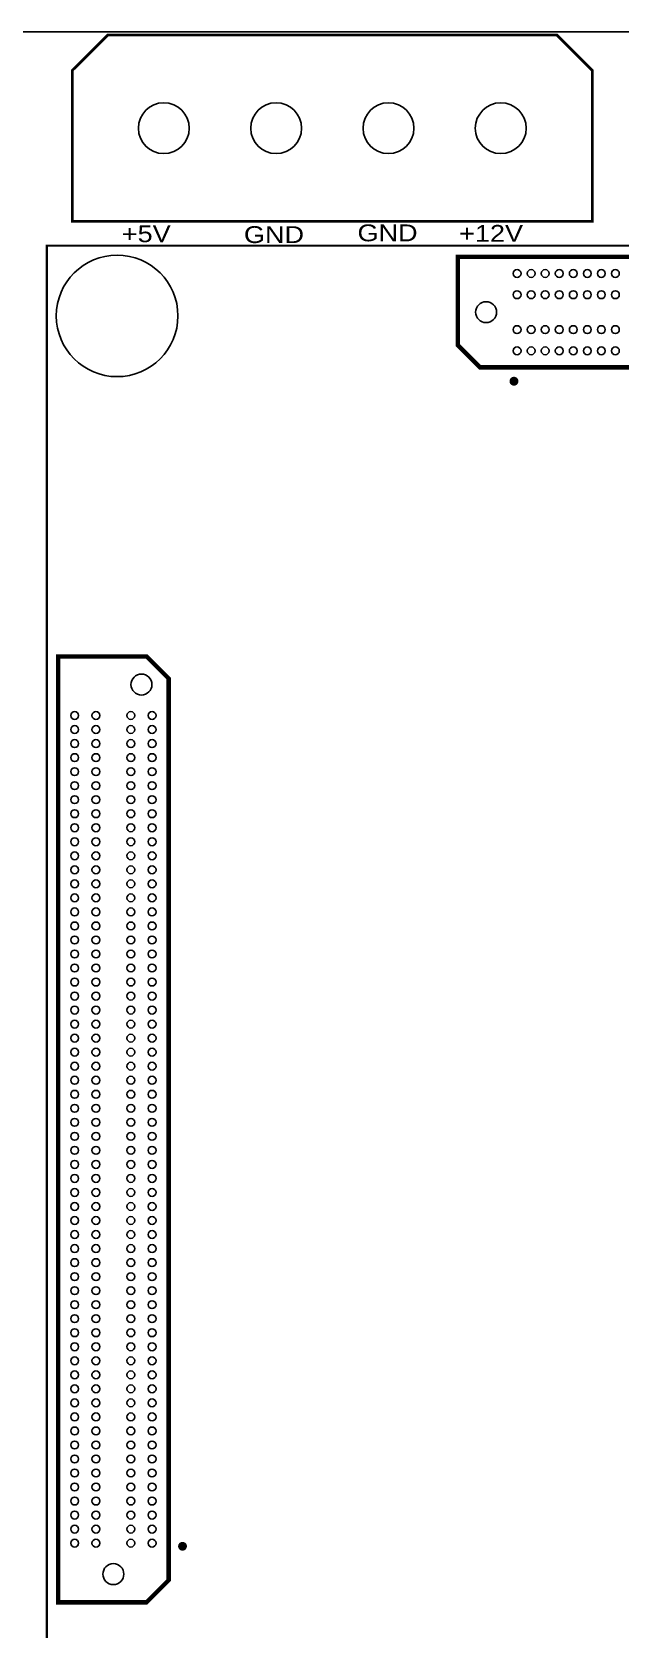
# Model space of a CAD drawing. Extents: x -92 to 136, y -31 to 80.
# Drawn here: x -10.6 to 16, y 7.5 to 79.8 of the extents above; entities that cross this region are included whole.
import ezdxf

# ---------------------------------------------------------------- set-up
doc = ezdxf.new("R2010")
doc.units = 0
for name, color, linetype in [('BG_OUTLINE', 254, 'CONTINUOUS'), ('BG_SILKSCREEN_TOP', 85, 'CONTINUOUS'), ('PG_SILKSCREEN_TOP', 85, 'CONTINUOUS'), ('PIN_TOP', 1, 'CONTINUOUS')]:
    doc.layers.add(name, color=color, linetype=linetype)

msp = doc.modelspace()

# ---------------------------------------------------------------- linework, layer by layer
at = {"layer": 'BG_OUTLINE'}
msp.add_lwpolyline([(-91.76512, 79.8195), (98.22688, 79.8195)], dxfattribs=at)
msp.add_lwpolyline([(-33.16224, -31.3309), (37.0459, -31.3309), (37.5539, -30.8229), (37.5539, -18.53438), (40.2971, -18.53438), (40.2971, -28.00858), (40.66794, -28.37942), (51.6001, -28.37942), (52.9971, -25.9588), (52.9971, -23.37562), (49.0347, -23.37562, -0.999788), (49.0347, -18.5801), (98.22688, -18.5801), (130.23596, -18.5801), (134.0485, -18.5801), (134.0485, 79.8195), (130.23596, 79.8195), (98.22688, 79.8195), (-91.76512, 79.8195)], format="xyb", dxfattribs=at)
at = {"layer": 'BG_SILKSCREEN_TOP', "const_width": 0.100076}
msp.add_lwpolyline([(70.050406, 70.142354), (-9.949688, 70.142354), (-9.949688, -9.85774), (70.050406, -9.85774), (70.050406, 70.142354)], dxfattribs=at)
at = {"layer": 'PG_SILKSCREEN_TOP'}
for points, const_width in [([(-8.8011, 71.24446), (14.7193, 71.24446), (14.7193, 78.07706), (13.1191, 79.67726), (-7.2009, 79.67726), (-8.8011, 78.07706), (-8.8011, 71.24446)], 0.127), ([(51.460146, 69.636132), (51.460146, 65.635632), (50.461926, 64.634872), (9.641586, 64.634872), (8.640826, 65.635632), (8.640826, 69.636132), (51.460146, 69.636132)], 0.20066), ([(-9.440418, 51.55184), (-5.439918, 51.55184), (-4.441698, 50.55108), (-4.441698, 9.73328), (-5.439918, 8.73252), (-9.440418, 8.73252), (-9.440418, 51.55184)], 0.20066)]:
    msp.add_lwpolyline(points, dxfattribs=dict(at, const_width=const_width))
at = {"layer": 'PG_SILKSCREEN_TOP', "const_width": 0.20066}
for points in [[(11.277346, 64.008, 0.999941), (11.075162, 64.008, 1.000059), (11.277346, 64.008)], [(-3.715258, 11.26744, 0.999939), (-3.913378, 11.26744, 1.000061), (-3.715258, 11.26744)]]:
    msp.add_lwpolyline(points, format="xyb", dxfattribs=at)
at = {"layer": 'PIN_TOP'}
for centre, radius in [((-4.6609, 75.46086), 1.15062), ((0.4191, 75.46086), 1.15062), ((5.4991, 75.46086), 1.15062), ((10.5791, 75.46086), 1.15062), ((-6.772148, 66.964814), 2.750058), ((11.317986, 68.884292), 0.1778), ((11.952986, 68.884292), 0.1778), ((12.587986, 68.884292), 0.1778), ((13.222986, 68.884292), 0.1778), ((13.857986, 68.884292), 0.1778), ((14.492986, 68.884292), 0.1778), ((15.127986, 68.884292), 0.1778), ((15.762986, 68.884292), 0.1778), ((11.317986, 67.924172), 0.1778), ((11.952986, 67.924172), 0.1778), ((12.587986, 67.924172), 0.1778), ((13.222986, 67.924172), 0.1778), ((13.857986, 67.924172), 0.1778), ((14.492986, 67.924172), 0.1778), ((15.127986, 67.924172), 0.1778), ((15.762986, 67.924172), 0.1778), ((9.915906, 67.134232), 0.47498), ((11.317986, 66.344292), 0.1778), ((11.952986, 66.344292), 0.1778), ((12.587986, 66.344292), 0.1778), ((13.222986, 66.344292), 0.1778), ((13.857986, 66.344292), 0.1778), ((14.492986, 66.344292), 0.1778), ((15.127986, 66.344292), 0.1778), ((15.762986, 66.344292), 0.1778), ((11.317986, 65.384172), 0.1778), ((11.952986, 65.384172), 0.1778), ((12.587986, 65.384172), 0.1778), ((13.222986, 65.384172), 0.1778), ((13.857986, 65.384172), 0.1778), ((14.492986, 65.384172), 0.1778), ((15.127986, 65.384172), 0.1778), ((15.762986, 65.384172), 0.1778), ((-5.671058, 50.27676), 0.47498), ((-8.691118, 48.87468), 0.1778), ((-7.730998, 48.87468), 0.1778), ((-6.151118, 48.87468), 0.1778), ((-5.190998, 48.87468), 0.1778), ((-8.691118, 48.23968), 0.1778), ((-8.691118, 47.60468), 0.1778), ((-7.730998, 48.23968), 0.1778), ((-7.730998, 47.60468), 0.1778), ((-6.151118, 48.23968), 0.1778), ((-6.151118, 47.60468), 0.1778), ((-5.190998, 48.23968), 0.1778), ((-5.190998, 47.60468), 0.1778), ((-8.691118, 46.96968), 0.1778), ((-7.730998, 46.96968), 0.1778), ((-6.151118, 46.96968), 0.1778), ((-5.190998, 46.96968), 0.1778), ((-8.691118, 46.33468), 0.1778), ((-7.730998, 46.33468), 0.1778), ((-6.151118, 46.33468), 0.1778), ((-5.190998, 46.33468), 0.1778), ((-8.691118, 45.69968), 0.1778), ((-7.730998, 45.69968), 0.1778), ((-6.151118, 45.69968), 0.1778), ((-5.190998, 45.69968), 0.1778), ((-8.691118, 45.06468), 0.1778), ((-7.730998, 45.06468), 0.1778), ((-6.151118, 45.06468), 0.1778), ((-5.190998, 45.06468), 0.1778), ((-8.691118, 44.42968), 0.1778), ((-7.730998, 44.42968), 0.1778), ((-6.151118, 44.42968), 0.1778), ((-5.190998, 44.42968), 0.1778), ((-8.691118, 43.79468), 0.1778), ((-7.730998, 43.79468), 0.1778), ((-6.151118, 43.79468), 0.1778), ((-5.190998, 43.79468), 0.1778), ((-8.691118, 43.15968), 0.1778), ((-8.691118, 42.52468), 0.1778), ((-7.730998, 43.15968), 0.1778), ((-7.730998, 42.52468), 0.1778), ((-6.151118, 43.15968), 0.1778), ((-6.151118, 42.52468), 0.1778), ((-5.190998, 43.15968), 0.1778), ((-5.190998, 42.52468), 0.1778), ((-8.691118, 41.88968), 0.1778), ((-7.730998, 41.88968), 0.1778), ((-6.151118, 41.88968), 0.1778), ((-5.190998, 41.88968), 0.1778), ((-8.691118, 41.25468), 0.1778), ((-7.730998, 41.25468), 0.1778), ((-6.151118, 41.25468), 0.1778), ((-5.190998, 41.25468), 0.1778), ((-8.691118, 40.61968), 0.1778), ((-7.730998, 40.61968), 0.1778), ((-6.151118, 40.61968), 0.1778), ((-5.190998, 40.61968), 0.1778), ((-8.691118, 39.98468), 0.1778), ((-7.730998, 39.98468), 0.1778), ((-6.151118, 39.98468), 0.1778), ((-5.190998, 39.98468), 0.1778), ((-8.691118, 39.34968), 0.1778), ((-7.730998, 39.34968), 0.1778), ((-6.151118, 39.34968), 0.1778), ((-5.190998, 39.34968), 0.1778), ((-8.691118, 38.71468), 0.1778), ((-7.730998, 38.71468), 0.1778), ((-6.151118, 38.71468), 0.1778), ((-5.190998, 38.71468), 0.1778), ((-8.691118, 38.07968), 0.1778), ((-8.691118, 37.44468), 0.1778), ((-7.730998, 38.07968), 0.1778), ((-7.730998, 37.44468), 0.1778), ((-6.151118, 38.07968), 0.1778), ((-6.151118, 37.44468), 0.1778), ((-5.190998, 38.07968), 0.1778), ((-5.190998, 37.44468), 0.1778), ((-8.691118, 36.80968), 0.1778), ((-7.730998, 36.80968), 0.1778), ((-6.151118, 36.80968), 0.1778), ((-5.190998, 36.80968), 0.1778), ((-8.691118, 36.17468), 0.1778), ((-7.730998, 36.17468), 0.1778), ((-6.151118, 36.17468), 0.1778), ((-5.190998, 36.17468), 0.1778), ((-8.691118, 35.53968), 0.1778), ((-7.730998, 35.53968), 0.1778), ((-6.151118, 35.53968), 0.1778), ((-5.190998, 35.53968), 0.1778), ((-8.691118, 34.90468), 0.1778), ((-7.730998, 34.90468), 0.1778), ((-6.151118, 34.90468), 0.1778), ((-5.190998, 34.90468), 0.1778), ((-8.691118, 34.26968), 0.1778), ((-7.730998, 34.26968), 0.1778), ((-6.151118, 34.26968), 0.1778), ((-5.190998, 34.26968), 0.1778), ((-8.691118, 33.63468), 0.1778), ((-7.730998, 33.63468), 0.1778), ((-6.151118, 33.63468), 0.1778), ((-5.190998, 33.63468), 0.1778), ((-8.691118, 32.99968), 0.1778), ((-8.691118, 32.36468), 0.1778), ((-7.730998, 32.99968), 0.1778), ((-7.730998, 32.36468), 0.1778), ((-6.151118, 32.99968), 0.1778), ((-6.151118, 32.36468), 0.1778), ((-5.190998, 32.99968), 0.1778), ((-5.190998, 32.36468), 0.1778), ((-8.691118, 31.72968), 0.1778), ((-7.730998, 31.72968), 0.1778), ((-6.151118, 31.72968), 0.1778), ((-5.190998, 31.72968), 0.1778), ((-8.691118, 31.09468), 0.1778), ((-7.730998, 31.09468), 0.1778), ((-6.151118, 31.09468), 0.1778), ((-5.190998, 31.09468), 0.1778), ((-8.691118, 30.45968), 0.1778), ((-7.730998, 30.45968), 0.1778), ((-6.151118, 30.45968), 0.1778), ((-5.190998, 30.45968), 0.1778), ((-8.691118, 29.82468), 0.1778), ((-7.730998, 29.82468), 0.1778), ((-6.151118, 29.82468), 0.1778), ((-5.190998, 29.82468), 0.1778), ((-8.691118, 29.18968), 0.1778), ((-7.730998, 29.18968), 0.1778), ((-6.151118, 29.18968), 0.1778), ((-5.190998, 29.18968), 0.1778), ((-8.691118, 28.55468), 0.1778), ((-7.730998, 28.55468), 0.1778), ((-6.151118, 28.55468), 0.1778), ((-5.190998, 28.55468), 0.1778), ((-8.691118, 27.91968), 0.1778), ((-7.730998, 27.91968), 0.1778), ((-6.151118, 27.91968), 0.1778), ((-5.190998, 27.91968), 0.1778), ((-8.691118, 27.28468), 0.1778), ((-8.691118, 26.64968), 0.1778), ((-7.730998, 27.28468), 0.1778), ((-7.730998, 26.64968), 0.1778), ((-6.151118, 27.28468), 0.1778), ((-6.151118, 26.64968), 0.1778), ((-5.190998, 27.28468), 0.1778), ((-5.190998, 26.64968), 0.1778), ((-8.691118, 26.01468), 0.1778), ((-7.730998, 26.01468), 0.1778), ((-6.151118, 26.01468), 0.1778), ((-5.190998, 26.01468), 0.1778), ((-8.691118, 25.37968), 0.1778), ((-7.730998, 25.37968), 0.1778), ((-6.151118, 25.37968), 0.1778), ((-5.190998, 25.37968), 0.1778), ((-8.691118, 24.74468), 0.1778), ((-7.730998, 24.74468), 0.1778), ((-6.151118, 24.74468), 0.1778), ((-5.190998, 24.74468), 0.1778), ((-8.691118, 24.10968), 0.1778), ((-7.730998, 24.10968), 0.1778), ((-6.151118, 24.10968), 0.1778), ((-5.190998, 24.10968), 0.1778), ((-8.691118, 23.47468), 0.1778), ((-7.730998, 23.47468), 0.1778), ((-6.151118, 23.47468), 0.1778), ((-5.190998, 23.47468), 0.1778), ((-8.691118, 22.83968), 0.1778), ((-7.730998, 22.83968), 0.1778), ((-6.151118, 22.83968), 0.1778), ((-5.190998, 22.83968), 0.1778), ((-8.691118, 22.20468), 0.1778), ((-8.691118, 21.56968), 0.1778), ((-7.730998, 22.20468), 0.1778), ((-7.730998, 21.56968), 0.1778), ((-6.151118, 22.20468), 0.1778), ((-6.151118, 21.56968), 0.1778), ((-5.190998, 22.20468), 0.1778), ((-5.190998, 21.56968), 0.1778), ((-8.691118, 20.93468), 0.1778), ((-7.730998, 20.93468), 0.1778), ((-6.151118, 20.93468), 0.1778), ((-5.190998, 20.93468), 0.1778), ((-8.691118, 20.29968), 0.1778), ((-7.730998, 20.29968), 0.1778), ((-6.151118, 20.29968), 0.1778), ((-5.190998, 20.29968), 0.1778), ((-8.691118, 19.66468), 0.1778), ((-7.730998, 19.66468), 0.1778), ((-6.151118, 19.66468), 0.1778), ((-5.190998, 19.66468), 0.1778), ((-8.691118, 19.02968), 0.1778), ((-7.730998, 19.02968), 0.1778), ((-6.151118, 19.02968), 0.1778), ((-5.190998, 19.02968), 0.1778), ((-8.691118, 18.39468), 0.1778), ((-7.730998, 18.39468), 0.1778), ((-6.151118, 18.39468), 0.1778), ((-5.190998, 18.39468), 0.1778), ((-8.691118, 17.75968), 0.1778), ((-7.730998, 17.75968), 0.1778), ((-6.151118, 17.75968), 0.1778), ((-5.190998, 17.75968), 0.1778), ((-8.691118, 17.12468), 0.1778), ((-8.691118, 16.48968), 0.1778), ((-7.730998, 17.12468), 0.1778), ((-7.730998, 16.48968), 0.1778), ((-6.151118, 17.12468), 0.1778), ((-6.151118, 16.48968), 0.1778), ((-5.190998, 17.12468), 0.1778), ((-5.190998, 16.48968), 0.1778), ((-8.691118, 15.85468), 0.1778), ((-7.730998, 15.85468), 0.1778), ((-6.151118, 15.85468), 0.1778), ((-5.190998, 15.85468), 0.1778), ((-8.691118, 15.21968), 0.1778), ((-7.730998, 15.21968), 0.1778), ((-6.151118, 15.21968), 0.1778), ((-5.190998, 15.21968), 0.1778), ((-8.691118, 14.58468), 0.1778), ((-7.730998, 14.58468), 0.1778), ((-6.151118, 14.58468), 0.1778), ((-5.190998, 14.58468), 0.1778), ((-8.691118, 13.94968), 0.1778), ((-7.730998, 13.94968), 0.1778), ((-6.151118, 13.94968), 0.1778), ((-5.190998, 13.94968), 0.1778), ((-8.691118, 13.31468), 0.1778), ((-7.730998, 13.31468), 0.1778), ((-6.151118, 13.31468), 0.1778), ((-5.190998, 13.31468), 0.1778), ((-8.691118, 12.67968), 0.1778), ((-7.730998, 12.67968), 0.1778), ((-6.151118, 12.67968), 0.1778), ((-5.190998, 12.67968), 0.1778), ((-8.691118, 12.04468), 0.1778), ((-8.691118, 11.40968), 0.1778), ((-7.730998, 12.04468), 0.1778), ((-7.730998, 11.40968), 0.1778), ((-6.151118, 12.04468), 0.1778), ((-6.151118, 11.40968), 0.1778), ((-5.190998, 12.04468), 0.1778), ((-5.190998, 11.40968), 0.1778), ((-6.941058, 10.0076), 0.47498)]:
    msp.add_circle(centre, radius, dxfattribs=at)

# ---------------------------------------------------------------- texts
at = {"layer": 'BG_SILKSCREEN_TOP', "width": 1.2}
for s, p in [('+5V', (-6.55828, 70.30212)), ('GND', (-1.03632, 70.26402)), ('GND', (4.09956, 70.34276)), ('+12V', (8.69696, 70.3199))]:
    msp.add_text(s, height=0.762, dxfattribs=at).set_placement(p)

doc.saveas('drawing.dxf')
